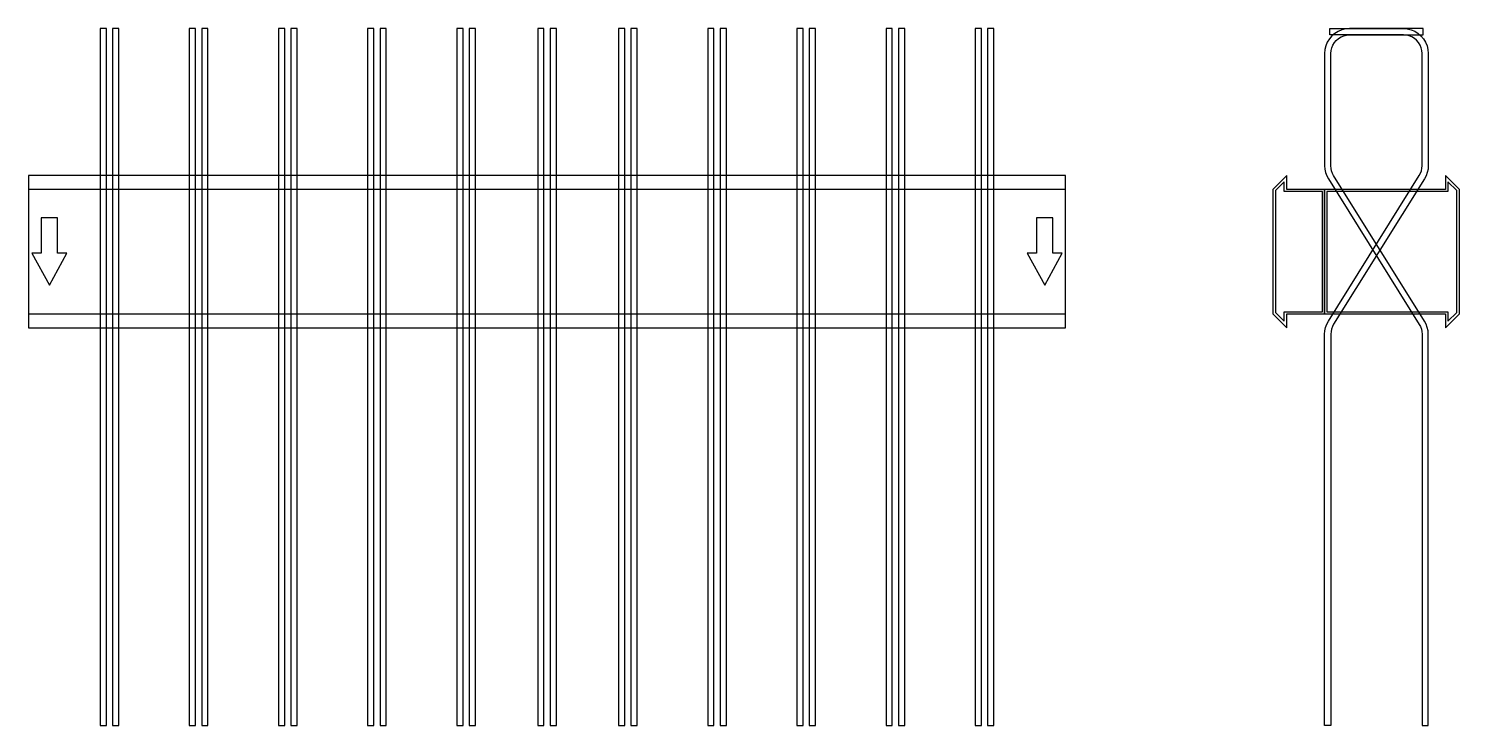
# Model space of a CAD drawing. Extents: x 0 to 1380, y -457 to 215.
import ezdxf

# ---------------------------------------------------------------- set-up
doc = ezdxf.new("R2010")
doc.units = 0
doc.layers.add('Halfen', color=7, linetype='CONTINUOUS')

msp = doc.modelspace()

# ---------------------------------------------------------------- linework, layer by layer
at = {"layer": 'Halfen', "color": 7}
for points in [[(75, -456.927), (75, 214.971), (69, 214.971), (69, -456.927)], [(87, -456.927), (87, 214.971), (81, 214.971), (81, -456.927)], [(161, -456.927), (161, 214.971), (155, 214.971), (155, -456.927)], [(173, -456.927), (173, 214.971), (167, 214.971), (167, -456.927)], [(247, -456.927), (247, 214.971), (241, 214.971), (241, -456.927)], [(259, -456.927), (259, 214.971), (253, 214.971), (253, -456.927)], [(333, -456.927), (333, 214.971), (327, 214.971), (327, -456.927)], [(345, -456.927), (345, 214.971), (339, 214.971), (339, -456.927)], [(419, -456.927), (419, 214.971), (413, 214.971), (413, -456.927)], [(431, -456.927), (431, 214.971), (425, 214.971), (425, -456.927)], [(497, -456.927), (497, 214.971), (491, 214.971), (491, -456.927)], [(509, -456.927), (509, 214.971), (503, 214.971), (503, -456.927)], [(575, -456.927), (575, 214.971), (569, 214.971), (569, -456.927)], [(587, -456.927), (587, 214.971), (581, 214.971), (581, -456.927)], [(661, -456.927), (661, 214.971), (655, 214.971), (655, -456.927)], [(673, -456.927), (673, 214.971), (667, 214.971), (667, -456.927)], [(747, -456.927), (747, 214.971), (741, 214.971), (741, -456.927)], [(759, -456.927), (759, 214.971), (753, 214.971), (753, -456.927)], [(833, -456.927), (833, 214.971), (827, 214.971), (827, -456.927)], [(845, -456.927), (845, 214.971), (839, 214.971), (839, -456.927)], [(919, -456.927), (919, 214.971), (913, 214.971), (913, -456.927)], [(931, -456.927), (931, 214.971), (925, 214.971), (925, -456.927)], [(1250, -456.898), (1250, -79.686), (1250.234, -76.346), (1250.93, -73.071), (1252.075, -69.925), (1253.647, -66.968), (1341.265, 73.25), (1342.444, 75.467), (1343.303, 77.827), (1343.825, 80.283), (1344, 82.788), (1344, 191), (1343.778, 193.816), (1343.119, 196.562), (1342.038, 199.172), (1340.562, 201.58), (1338.728, 203.728), (1336.58, 205.562), (1334.172, 207.038), (1331.562, 208.119), (1328.816, 208.778), (1326, 209), (1255, 209), (1255, 215), (1326, 215), (1329.754, 214.705), (1333.416, 213.825), (1336.896, 212.384), (1340.107, 210.416), (1342.971, 207.971), (1345.416, 205.107), (1347.384, 201.896), (1348.825, 198.416), (1349.705, 194.754), (1350, 191), (1350, 82.788), (1349.766, 79.448), (1349.07, 76.173), (1347.925, 73.027), (1346.353, 70.07), (1258.735, -70.148), (1257.556, -72.365), (1256.697, -74.725), (1256.175, -77.181), (1256, -79.686), (1256, -456.898)], [(1350, -456.927), (1350, -79.715), (1349.766, -76.375), (1349.07, -73.1), (1347.925, -69.953), (1346.353, -66.997), (1258.735, 73.221), (1257.556, 75.438), (1256.697, 77.798), (1256.175, 80.255), (1256, 82.76), (1256, 190.971), (1256.222, 193.787), (1256.881, 196.534), (1257.962, 199.143), (1259.438, 201.551), (1261.272, 203.699), (1263.42, 205.534), (1265.828, 207.009), (1268.438, 208.09), (1271.184, 208.75), (1274, 208.971), (1345, 208.971), (1345, 214.971), (1274, 214.971), (1270.246, 214.676), (1266.584, 213.797), (1263.104, 212.355), (1259.893, 210.388), (1257.029, 207.942), (1254.584, 205.078), (1252.616, 201.867), (1251.175, 198.388), (1250.295, 194.726), (1250, 190.971), (1250, 82.76), (1250.234, 79.419), (1250.93, 76.144), (1252.075, 72.998), (1253.647, 70.042), (1341.265, -70.177), (1342.444, -72.394), (1343.303, -74.754), (1343.825, -77.21), (1344, -79.715), (1344, -456.927)], [(0, -73.5), (1000, -73.5), (1000, 73.5), (0, 73.5)], [(1250, -60), (1250, 60), (1213.5, 60), (1213.5, 73.5), (1200, 60), (1200, -60), (1213.5, -73.5), (1213.5, -60)], [(1380, -60), (1380, 60), (1366.5, 73.5), (1366.5, 60), (1250, 60), (1250, -60), (1366.5, -60), (1366.5, -73.5)], [(0, -60), (1000, -60), (1000, 60), (0, 60)], [(1248, -58), (1248, 58), (1211, 58), (1211, 67.25), (1202.5, 58.75), (1202.5, -58.75), (1211, -67.25), (1211, -58)], [(1377.5, -58.75), (1377.5, 58.75), (1369, 67.25), (1369, 58), (1252, 58), (1252, -58), (1369, -58), (1369, -67.25)], [(20, -32.5), (37, -1.5), (28, -1.5), (28, 32.5), (12, 32.5), (12, -1.5), (3, -1.5)], [(980, -32.5), (997, -1.5), (988, -1.5), (988, 32.5), (972, 32.5), (972, -1.5), (963, -1.5)]]:
    msp.add_lwpolyline(points, close=True, dxfattribs=at)

doc.saveas('drawing.dxf')
